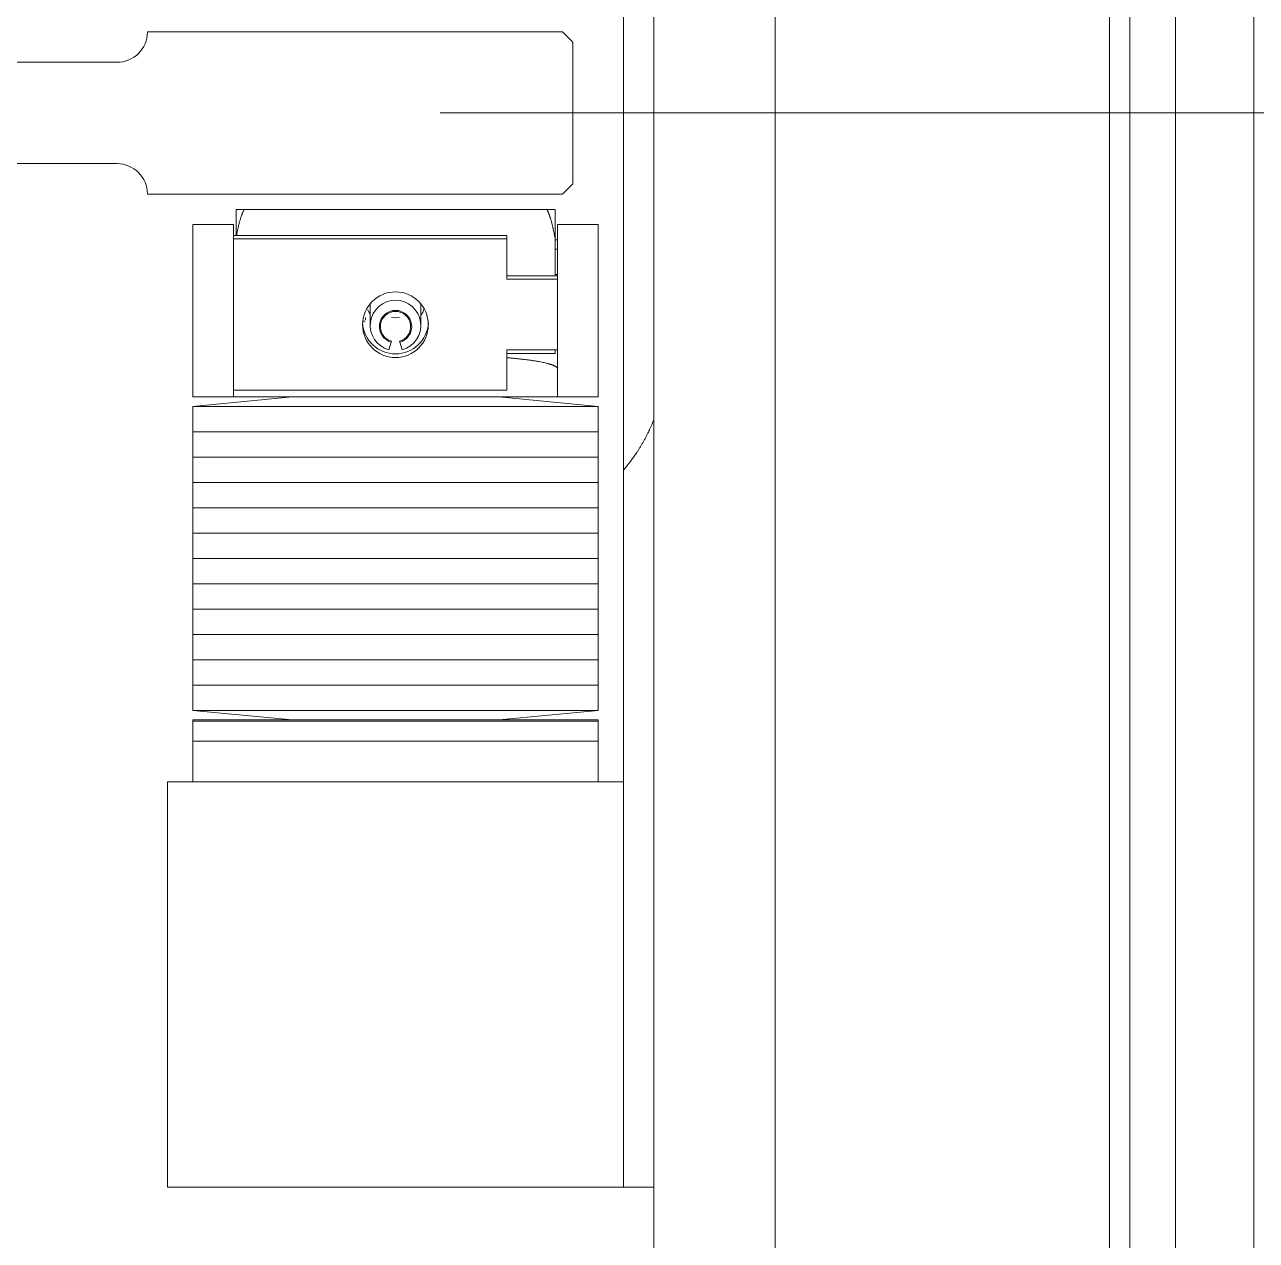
# Model space of a CAD drawing. Header units: millimetres. Extents: x -5 to 111, y -3 to 86.
# Drawn here: x 15.7409 to 15.8625, y 47.8787 to 47.9987 of the extents above; entities that cross this region are included whole.
import ezdxf

# ---------------------------------------------------------------- set-up
doc = ezdxf.new("R2010")
doc.units = ezdxf.units.MM
doc.layers.add('A1I6----E-', color=3, linetype='Continuous', lineweight=25)

# ---------------------------------------------------------------- blocks, each defined once
blk = doc.blocks.new('Gruppe-412')
at = {"layer": 'A1I6----E-', "linetype": 'Continuous', "lineweight": 9}
for p, q in [((-34.952445589992, 5.30139714203819), (-34.952445589992, 5.59139714203819)), ((-34.950445589992, 5.30139714203819), (-34.950445589992, 5.59139714203819))]:
    blk.add_line(p, q, dxfattribs=at)
blk.add_lwpolyline([(-34.94594558999203, 6.553897142038189), (-34.94594558999199, 4.268897142038189), (-34.93819558999198, 4.268897142038189), (-34.93819558999198, 6.553897142038189)], close=True, dxfattribs=at)
blk = doc.blocks.new('Gruppe-415')
at = {"layer": 'A1I6----E-'}
blk.add_blockref('Gruppe-412', (0, 0), dxfattribs=at)
blk = doc.blocks.new('Gruppe-418')
at = {"layer": 'A1I6----E-', "linetype": 'Continuous', "lineweight": 9}
for p, q in [((-34.997445589992, 5.326397142038189), (-34.997445589992, 5.566397142038189)), ((-34.985445589992, 5.326397142038189), (-34.985445589992, 5.566397142038189)), ((-34.98544558999201, 5.566397142038189), (-34.985445589992, 5.326397142038175)), ((-35.000445589992, 5.47139714203819), (-35.000445589992, 5.42139714203819)), ((-35.03869558999202, 5.43687082565109), (-35.03869558999202, 5.434303614804874)), ((-35.0378918799244, 5.43687082565109), (-35.03869558999202, 5.43687082565109)), ((-35.00799930005962, 5.43687082565109), (-35.0378918799244, 5.43687082565109)), ((-35.00799930005962, 5.43687082565109), (-35.007195589992, 5.43687082565109)), ((-35.007195589992, 5.434016855274375), (-35.00719558999202, 5.43687082565109)), ((-35.042945589992, 5.435397142038189), (-35.03894558999201, 5.435397142038189)), ((-35.042945589992, 5.41839714203819), (-35.042945589992, 5.435397142038189)), ((-35.038945589992, 5.41839714203819), (-35.03894558999201, 5.435397142038189)), ((-35.006945589992, 5.435397142038189), (-35.002945589992, 5.435397142038189)), ((-35.006945589992, 5.41839714203819), (-35.006945589992, 5.435397142038189)), ((-35.002945589992, 5.435397142038189), (-35.002945589992, 5.41839714203819)), ((-35.011945589992, 5.434303614804874), (-35.03894558999201, 5.434303614804874)), ((-35.011945589992, 5.433964005163569), (-35.011945589992, 5.434303614804874)), ((-35.011945589992, 5.433964005163569), (-35.03894558999201, 5.433964005163569)), ((-35.011945589992, 5.42998971774086), (-35.011945589992, 5.433964005163569)), ((-35.007195589992, 5.430329327382165), (-35.007195589992, 5.434016855274375)), ((-35.006945589992, 5.433897142038189), (-35.007195589992, 5.433897142038189)), ((-35.006945589992, 5.432955915346309), (-35.007195589992, 5.432955915346309)), ((-35.00714807573153, 5.430455915346308), (-35.006945589992, 5.430455915346308)), ((-35.006945589992, 5.430329327382165), (-35.011945589992, 5.430329327382165)), ((-35.006945589992, 5.42998971774086), (-35.011945589992, 5.42998971774086)), ((-35.025445589992, 5.426474711962514), (-35.02568778264194, 5.426961830509146)), ((-35.025445589992, 5.427514017375321), (-35.025445589992, 5.425419901939622)), ((-35.020445589992, 5.425419901939622), (-35.020445589992, 5.427581951311793)), ((-35.02617756587286, 5.425858254031617), (-35.02594608999201, 5.425858254031617)), ((-35.02590769815802, 5.425993278172599), (-35.02590446082094, 5.426206263918855)), ((-35.02359263760474, 5.42302061015039), (-35.02335970046415, 5.423782472302137)), ((-35.02335970046415, 5.423782472302137), (-35.02333381855965, 5.423878443973725)), ((-35.02255736142435, 5.423878443973725), (-35.02253147951983, 5.423782472302137)), ((-35.02253147951983, 5.423782472302137), (-35.02229854237925, 5.423020610150404)), ((-35.011945589992, 5.423034714751124), (-35.006945589992, 5.423034714751124)), ((-35.011945589992, 5.419060427328415), (-35.011945589992, 5.423034714751124)), ((-35.007195589992, 5.422670825651093), (-35.011945589992, 5.422670825651093)), ((-35.007195589992, 5.422670825651093), (-35.007195589992, 5.423034714751124)), ((-35.000445589992, 5.42139714203819), (-35.000445589992, 5.411140870785927)), ((-35.033145589992, 5.41839714203819), (-35.042945589992, 5.417447142038192)), ((-35.042945589992, 5.41839714203819), (-35.038945589992, 5.41839714203819)), ((-35.038945589992, 5.419060427328415), (-35.011945589992, 5.419060427328415)), ((-35.038945589992, 5.41839714203819), (-35.026945589992, 5.41839714203819)), ((-35.026945589992, 5.41839714203819), (-35.018945589992, 5.41839714203819)), ((-35.018945589992, 5.41839714203819), (-35.006945589992, 5.41839714203819)), ((-35.002945589992, 5.417447142038192), (-35.012745589992, 5.41839714203819)), ((-35.006945589992, 5.41839714203819), (-35.002945589992, 5.41839714203819)), ((-35.042945589992, 5.417447142038192), (-35.042945589992, 5.414947142038192)), ((-35.002945589992, 5.417447142038192), (-35.042945589992, 5.417447142038192)), ((-35.002945589992, 5.414947142038192), (-35.002945589992, 5.417447142038192)), ((-35.042945589992, 5.414947142038192), (-35.042945589992, 5.412447142038192)), ((-35.042945589992, 5.414947142038192), (-35.002945589992, 5.414947142038192)), ((-35.002945589992, 5.414947142038192), (-35.042945589992, 5.414947142038192)), ((-35.002945589992, 5.412447142038192), (-35.002945589992, 5.414947142038192)), ((-35.042945589992, 5.412447142038192), (-35.042945589992, 5.409947142038193)), ((-35.002945589992, 5.412447142038192), (-35.042945589992, 5.412447142038192)), ((-35.042945589992, 5.412447142038192), (-35.002945589992, 5.412447142038192)), ((-35.002945589992, 5.409947142038193), (-35.002945589992, 5.412447142038192)), ((-35.000445589992, 5.411140870785927), (-35.000445589992, 5.340397142038189)), ((-35.042945589992, 5.409947142038193), (-35.042945589992, 5.407447142038192)), ((-35.042945589992, 5.409947142038193), (-35.002945589992, 5.409947142038193)), ((-35.002945589992, 5.409947142038193), (-35.042945589992, 5.409947142038193)), ((-35.002945589992, 5.407447142038192), (-35.002945589992, 5.409947142038193)), ((-35.042945589992, 5.407447142038192), (-35.042945589992, 5.404947142038193)), ((-35.042945589992, 5.407447142038192), (-35.002945589992, 5.407447142038192)), ((-35.002945589992, 5.407447142038192), (-35.042945589992, 5.407447142038192)), ((-35.002945589992, 5.404947142038193), (-35.002945589992, 5.407447142038192)), ((-35.042945589992, 5.404947142038193), (-35.042945589992, 5.402447142038192)), ((-35.002945589992, 5.404947142038193), (-35.042945589992, 5.404947142038193)), ((-35.042945589992, 5.404947142038193), (-35.002945589992, 5.404947142038193)), ((-35.002945589992, 5.402447142038192), (-35.002945589992, 5.404947142038193)), ((-35.042945589992, 5.402447142038192), (-35.042945589992, 5.399947142038193)), ((-35.042945589992, 5.402447142038192), (-35.002945589992, 5.402447142038192)), ((-35.002945589992, 5.402447142038192), (-35.042945589992, 5.402447142038192)), ((-35.002945589992, 5.399947142038193), (-35.002945589992, 5.402447142038192)), ((-35.042945589992, 5.399947142038193), (-35.042945589992, 5.397447142038192)), ((-35.002945589992, 5.399947142038193), (-35.042945589992, 5.399947142038193)), ((-35.042945589992, 5.399947142038193), (-35.002945589992, 5.399947142038193)), ((-35.002945589992, 5.397447142038192), (-35.002945589992, 5.399947142038193)), ((-35.042945589992, 5.397447142038192), (-35.042945589992, 5.394947142038192)), ((-35.042945589992, 5.397447142038192), (-35.002945589992, 5.397447142038192)), ((-35.002945589992, 5.397447142038192), (-35.042945589992, 5.397447142038192)), ((-35.002945589992, 5.394947142038192), (-35.002945589992, 5.397447142038192)), ((-35.042945589992, 5.394947142038192), (-35.042945589992, 5.392447142038193)), ((-35.002945589992, 5.394947142038192), (-35.042945589992, 5.394947142038192)), ((-35.042945589992, 5.394947142038192), (-35.002945589992, 5.394947142038192)), ((-35.002945589992, 5.392447142038193), (-35.002945589992, 5.394947142038192)), ((-35.042945589992, 5.392447142038193), (-35.042945589992, 5.389947142038192)), ((-35.002945589992, 5.392447142038193), (-35.042945589992, 5.392447142038193)), ((-35.042945589992, 5.392447142038193), (-35.002945589992, 5.392447142038193)), ((-35.002945589992, 5.389947142038192), (-35.002945589992, 5.392447142038193)), ((-35.042945589992, 5.389947142038192), (-35.042945589992, 5.387447142038193)), ((-35.042945589992, 5.389947142038192), (-35.002945589992, 5.389947142038192)), ((-35.002945589992, 5.389947142038192), (-35.042945589992, 5.389947142038192)), ((-35.002945589992, 5.387447142038193), (-35.002945589992, 5.389947142038192)), ((-35.042945589992, 5.387447142038193), (-35.033145589992, 5.386497142038181)), ((-35.042945589992, 5.387447142038193), (-35.002945589992, 5.387447142038193)), ((-35.012745589992, 5.386497142038181), (-35.002945589992, 5.387447142038193)), ((-35.042945589992, 5.386497142038181), (-35.042945589992, 5.38639714203819)), ((-35.022945589992, 5.386497142038181), (-35.042945589992, 5.386497142038181)), ((-35.042945589992, 5.38639714203819), (-35.042945589992, 5.384397142038175)), ((-35.002945589992, 5.38639714203819), (-35.042945589992, 5.38639714203819)), ((-35.042945589992, 5.38639714203819), (-35.022945589992, 5.38639714203819)), ((-35.002945589992, 5.386497142038181), (-35.022945589992, 5.386497142038181)), ((-35.022945589992, 5.38639714203819), (-35.002945589992, 5.38639714203819)), ((-35.002945589992, 5.38639714203819), (-35.002945589992, 5.386497142038181)), ((-35.002945589992, 5.384397142038189), (-35.002945589992, 5.38639714203819)), ((-35.042945589992, 5.384397142038175), (-35.042945589992, 5.38039714203819)), ((-35.022945589992, 5.384397142038189), (-35.042945589992, 5.384397142038175)), ((-35.042945589992, 5.384397142038175), (-35.002945589992, 5.384397142038189)), ((-35.002945589992, 5.384397142038189), (-35.022945589992, 5.384397142038189)), ((-35.002945589992, 5.38039714203819), (-35.002945589992, 5.384397142038189)), ((-35.000445589992, 5.38039714203819), (-35.045445589992, 5.38039714203819)), ((-35.045445589992, 5.340397142038189), (-35.045445589992, 5.38039714203819)), ((-35.000445589992, 5.340397142038189), (-35.045445589992, 5.340397142038189)), ((-35.000445589992, 5.340397142038189), (-34.997445589992, 5.340397142038189))]:
    blk.add_line(p, q, dxfattribs=at)
at = {"layer": 'A1I6----E-', "linetype": 'Continuous', "lineweight": 9, "flags": 128}
blk.add_lwpolyline([(-35.00644558999201, 5.438397142038189), (-35.00544558999201, 5.43939714203819), (-35.00544558999201, 5.45339714203819), (-35.00644558999201, 5.454397142038189), (-35.04744558999202, 5.454397142038189, -0.414213562373095), (-35.05044558999202, 5.451397142038189), (-35.06759184233283, 5.451397142038189, -0.3996556434442953), (-35.07058809934946, 5.454247329187365), (-35.07230308063455, 5.488546954889028, 0.3996556434442953), (-35.07529933765119, 5.491397142038189), (-35.08044558999202, 5.491397142038189), (-35.08044558999202, 5.401397142038189), (-35.07529933765119, 5.401397142038189, 0.3996556434458763), (-35.07230308063455, 5.404247329187365), (-35.07058809934946, 5.438546954889014, -0.3996556434458763), (-35.06759184233282, 5.441397142038189), (-35.05044558999202, 5.441397142038189, -0.414213562373095), (-35.04744558999202, 5.438397142038189)], format="xyb", close=True, dxfattribs=at)
blk.add_lwpolyline([(-35.02013183667231, 5.427112053559122, -0.02281406863911825), (-35.02020774433792, 5.426843924201046), (-35.02022262522507, 5.426799244536753, -0.1031609495814724), (-35.02040637267199, 5.426483540098223), (-35.02044335799133, 5.42644243506945), (-35.020445589992, 5.42643988758243)], format="xyb", dxfattribs=at)
at = {"layer": 'A1I6----E-', "linetype": 'Continuous', "lineweight": 9}
blk.add_lwpolyline([(-35.02333381855965, 5.4262037175045), (-35.022945589992, 5.426173584214197), (-35.02255736142435, 5.4262037175045)], dxfattribs=at)
blk.add_circle((-35.02294992464111, 5.425504006095744), 0.003243749721747008, dxfattribs=at)
for centre, radius, start, end in [((-35.02294558999206, 5.425429831336445), 0.002494597630179941, 285.0332500800745, 254.9667499225945), ((-35.022945589992, 5.425325060385807), 0.001597205521852734, 285.0268622443469, 254.9731377561572), ((-35.022945589992, 5.425324620302145), 0.001497380176716264, 285.0268622444872, 254.9731377555128), ((-35.02294558999197, 5.425873785353575), 0.003250790905198832, 183.268355209608, 356.7316444667144)]:
    blk.add_arc(centre, radius, start, end, dxfattribs=at)
for points in [[(-35.0378918799244, 5.43687082565109), (-35.03793555874785, 5.436795360474269), (-35.03803831691096, 5.436582350369532), (-35.03815600693682, 5.436279035332136), (-35.03834014193841, 5.435702700142854), (-35.03855376939519, 5.434797015908396), (-35.03864420534509, 5.434303614804874)], [(-35.007195589992, 5.434016855274389), (-35.00729329460206, 5.43458847960718), (-35.00747970739135, 5.435407257105387), (-35.00760640796692, 5.435879565239582), (-35.00773622438194, 5.43628479659092), (-35.00786760905162, 5.436619098493702), (-35.00796876987638, 5.436818340499395), (-35.00799930005962, 5.43687082565109)], [(-35.006945589992, 5.421136353908401), (-35.00694757995316, 5.421192747286423), (-35.00703121162641, 5.421309191218392), (-35.00720638460976, 5.421425870417112), (-35.00747238502458, 5.421541419867212), (-35.00783046346591, 5.421655150394148), (-35.00856325120171, 5.421832287623856), (-35.00978103104339, 5.422026930927274), (-35.01120452151909, 5.422186837998353), (-35.011945589992, 5.422246860851072)], [(-35.000445589992, 5.411140870785911), (-34.99999449144621, 5.411674418830942), (-34.99890558665713, 5.413166368957656), (-34.99783477660849, 5.415116693754466), (-34.997445589992, 5.416120309711671)]]:
    blk.add_open_spline(points, degree=2, dxfattribs=at)
blk.add_open_spline([(-35.007195589992, 5.430477499424963), (-35.00717371913066, 5.430467956806217), (-35.00714810094105, 5.430455930264597), (-35.00714808833629, 5.430455922805453), (-35.00714807573153, 5.430455915346308)], degree=2, knots=[0, 0, 0, 1, 1, 2, 2, 2], dxfattribs=at)

msp = doc.modelspace()

# ---------------------------------------------------------------- linework, layer by layer
at = {"layer": 'A1I6----E-', "lineweight": 9}
msp.add_line((17.51757057500652, 47.98999999999997), (15.7819061690627, 47.98999999999997), dxfattribs=at)

# ---------------------------------------------------------------- block references
at = {"layer": 'A1I6----E-'}
for name in ['Gruppe-415', 'Gruppe-418']:
    msp.add_blockref(name, (50.80044558999202, 42.54360285796177), dxfattribs=at)

doc.saveas('drawing.dxf')
